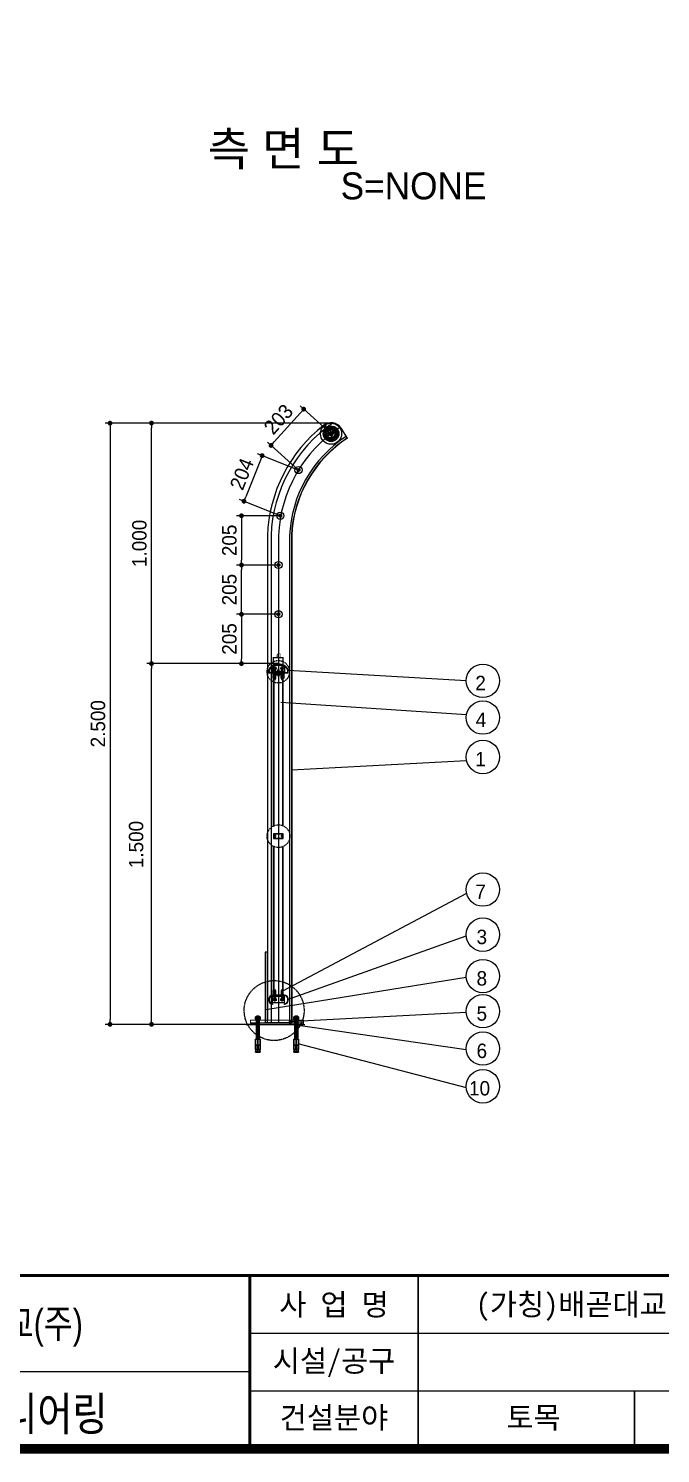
# Model space of a CAD drawing. Header units: millimetres. Extents: x 173610 to 224070, y -281283 to -269403.
# Drawn here: x 209229 to 211858, y -280903 to -274978 of the extents above; entities that cross this region are included whole.
import ezdxf
from ezdxf.enums import TextEntityAlignment as Align
from ezdxf.lldxf.tags import DXFTag

# ---------------------------------------------------------------- set-up
doc = ezdxf.new("R2010")
doc.units = ezdxf.units.MM
doc.linetypes.add('CENTER', pattern=[50.8, 31.75, -6.35, 6.35, -6.35])
doc.linetypes.add('HIDDEN', pattern=[0.375, 0.25, -0.125])
for name, color, linetype in [('7', 7, 'Continuous'), ('A-DIM01', 1, 'Continuous'), ('CENTER', 1, 'CENTER'), ('CS-DIML', 1, 'Continuous'), ('CX-BORD', 3, 'Continuous'), ('CX-BORD-LIN1', 4, 'Continuous'), ('CX-BORD-LIN2', 3, 'Continuous'), ('CX-BORD-TEX1', 7, 'Continuous'), ('CX-BORD-TEX2', 6, 'Continuous'), ('CX-BORD-TEX3', 4, 'Continuous'), ('CZ-TEX1', 6, 'Continuous'), ('DIM', 1, 'Continuous'), ('DIML', 1, 'Continuous'), ('TEXT', 3, 'Continuous'), ('TEXT02', 6, 'Continuous'), ('중심선', 1, 'CENTER')]:
    doc.layers.add(name, color=color, linetype=linetype)
doc.styles.add('HYM', font='')
doc.styles.add('MLTMHTXT', font='Dotum_1.TTF')
doc.styles.add('TB_BTXT', font='H2GTRE_1.TTF')
doc.styles.add('TB_TEXT', font='')
doc.styles.add('TEXT', font='Dotum_1.TTF')
doc.styles.add('돋움', font='Dotum_1.TTF')
doc.styles.get('HYM').set_extended_font_data('HY울릉도B')
doc.styles.get('TB_TEXT').set_extended_font_data('DotumChe')
tags = doc.linetypes.add('HIDDEN2', pattern=[4.7625, 3.175, -1.5875]).pattern_tags.tags
tags[6:7] = [DXFTag(74, 4), DXFTag(75, 0), DXFTag(340, '0'), DXFTag(46, 1.0), DXFTag(50, 0.0), DXFTag(44, 0.0), DXFTag(45, 0.0)]
tags[4:5] = [DXFTag(74, 4), DXFTag(75, 0), DXFTag(340, '0'), DXFTag(46, 1.0), DXFTag(50, 0.0), DXFTag(44, 0.0), DXFTag(45, 0.0)]
doc.dimstyles.new('STANDARD$0', dxfattribs={"dimtxt": 200, "dimasz": 140, "dimexe": 30, "dimexo": 70, "dimgap": 30, "dimtad": 3, "dimdec": 0, "dimdsep": 46, "dimtxsty": 'Standard', "dimcen": 2.5, "dimclrd": 5, "dimclre": 5, "dimadec": 0, "dimazin": 0, "dimtfac": 1, "dimtdec": 0, "dimtmove": 0, "dimatfit": 3, "dimfxl": 1, "dimtolj": 1, "dimtzin": 0, "dimarcsym": 0})
doc.dimstyles.new('사본 일반도면_0100', dxfattribs={"dimtxt": 600, "dimasz": 200, "dimexe": 200, "dimexo": 0, "dimgap": 100, "dimtad": 1, "dimdec": 0, "dimlfac": 0.5, "dimzin": 0, "dimdsep": 46, "dimlunit": 6, "dimtxsty": 'TEXT', "dimblk": 'DOT', "dimcen": 0.09, "dimclrd": 1, "dimclre": 1, "dimclrt": 7, "dimadec": 8, "dimazin": 0, "dimtfac": 1, "dimtdec": 0, "dimtix": 1, "dimtmove": 2, "dimatfit": 3, "dimldrblk": 'DOT', "dimfxl": 200, "dimfrac": 2, "dimtolj": 1, "dimtzin": 0, "dimarcsym": 0})

# ---------------------------------------------------------------- blocks, each defined once
blk = doc.blocks.new('_Dot')
at = {"layer": 'DIML', "color": 140, "linetype": 'Continuous'}
blk.add_line((0, 0), (-1, 0), dxfattribs=at)
at = {"layer": 'DIML', "color": 140, "linetype": 'Continuous', "const_width": 0.5}
blk.add_lwpolyline([(-0.25, 0, 1), (0.25, 0, 1)], format="xyb", close=True, dxfattribs=at)
blk = doc.blocks.new('*D255')
at = {"layer": 'CS-DIML', "color": 140, "lineweight": -2}
for p, q in [((210268.7, -277618.5), (209720.5, -277618.5)), ((209740.5, -279098.5), (209740.5, -277638.5)), ((210181.6, -279118.5), (209720.5, -279118.5))]:
    blk.add_line(p, q, dxfattribs=at)
at = {"layer": 'Defpoints', "color": 0}
for p in [(209740.5, -277618.5), (210268.7, -277618.5), (210181.6, -279118.5)]:
    blk.add_point(p, dxfattribs=at)
at = {"layer": 'CS-DIML', "color": 140, "lineweight": -2, "xscale": 20, "yscale": 20, "zscale": 20}
for p, rotation in [((209740.5, -277618.5), 90), ((209740.5, -279118.5), 270)]:
    blk.add_blockref('_Dot', p, dxfattribs=dict(at, rotation=rotation))
at = {"layer": 'CS-DIML', "color": 140, "insert": (209676.7, -278370.7), "char_height": 60, "attachment_point": 5, "rotation": 90, "style": 'TEXT'}
blk.add_mtext('\\A1;1.500', dxfattribs=at)
blk = doc.blocks.new('SDGDRGDGDRG')
at = {"color": 1}
blk.add_line((40807.8, -34804.1), (40807.8, -34752), dxfattribs=at)
at = {"color": 2}
for points in [[(40790.2, -34755.4), (40794, -34760.7, 0.158384), (40785.5, -34772.4), (40779.3, -34770.4)], [(40790.9, -34778.2, -0.519879), (40815, -34764.3), (40810.5, -34772.1, 0.457763), (40800, -34778.2), (40790.9, -34778.2)], [(40790.9, -34781.2, 0.519879), (40815, -34795.1), (40810.5, -34787.2, -0.457763), (40800, -34781.2), (40790.9, -34781.2)], [(40807.8, -34749.7), (40807.8, -34756.2, -0.158384), (40821.7, -34760.7), (40825.5, -34755.4)], [(40817.6, -34793.6), (40813.1, -34785.7, 0.457763), (40813.1, -34773.6), (40817.6, -34765.8, -0.154754), (40823.8, -34773.9), (40823.8, -34785.4, -0.154754), (40817.6, -34793.6)], [(40836.4, -34788.9), (40830.2, -34786.9, 0.158384), (40830.2, -34772.4), (40836.4, -34770.4)], [(40779.3, -34788.9), (40785.5, -34786.9, 0.158384), (40794, -34798.7), (40790.2, -34803.9)], [(40807.8, -34809.7), (40807.8, -34803.2, 0.158384), (40821.7, -34798.7), (40825.5, -34803.9)]]:
    blk.add_lwpolyline(points, format="xyb", dxfattribs=at)
blk.add_lwpolyline([(40825.8, -34782.7), (40827.6, -34782.7, -13.257907), (40827.6, -34776.7), (40825.8, -34776.7)], format="xyb", close=True, dxfattribs=at)
at = {"color": 4}
blk.add_circle((40807.8, -34779.7), 44, dxfattribs=at)
at = {"color": 2, "linetype": 'HIDDEN2'}
for radius in [32.7, 25.2, 24.9]:
    blk.add_circle((40807.8, -34779.7), radius, dxfattribs=at)
at = {"color": 3}
blk.add_circle((40807.8, -34779.7), 29.5, dxfattribs=at)
at = {"color": 6, "lineweight": 0}
for radius in [24, 21]:
    blk.add_circle((40807.8, -34779.7), radius, dxfattribs=at)
at = {"color": 3, "linetype": 'HIDDEN2'}
blk.add_circle((40807.8, -34779.7), 20.4, dxfattribs=at)
at = {"color": 2}
blk.add_circle((40807.8, -34779.7), 4.5, dxfattribs=at)
at = {"layer": '중심선'}
for p, q in [((40796, -34779.7), (40819.7, -34779.7)), ((40807.8, -34767.9), (40807.8, -34791.5))]:
    blk.add_line(p, q, dxfattribs=at)
blk = doc.blocks.new('asdfasfd')
at = {"color": 2, "lineweight": 30}
for centre, radius, start, end in [((72768.5, -70222.3), 0.946, 351.82877, 188.17123), ((72771.2, -70223.4), 2.04, 28.07249, 151.92751), ((72774, -70222.3), 0.946, 351.82877, 188.17123)]:
    blk.add_arc(centre, radius, start, end, dxfattribs=at)
at = {"layer": '7', "color": 2, "lineweight": 30}
for p, q in [((72767, -70224.2), (72775.5, -70224.2)), ((72767, -70224.2), (72767, -70225)), ((72767, -70225), (72775.5, -70225)), ((72767.6, -70222.4), (72767.6, -70224.2)), ((72768.2, -70226.7), (72774.2, -70225.3)), ((72768.2, -70226.9), (72774.2, -70225.5)), ((72768.2, -70226.7), (72769.2, -70226.1)), ((72768.2, -70226.7), (72768.2, -70226.9)), ((72768.2, -70226.9), (72769.2, -70227.5)), ((72768.2, -70229.5), (72774.2, -70228.1)), ((72768.2, -70229.7), (72774.2, -70228.3)), ((72768.2, -70229.5), (72769.2, -70228.9)), ((72768.2, -70229.5), (72768.2, -70229.7)), ((72768.2, -70229.7), (72769.2, -70230.3)), ((72768.2, -70232.3), (72774.2, -70230.9)), ((72768.2, -70232.5), (72774.2, -70231.1)), ((72768.2, -70232.3), (72769.2, -70231.7)), ((72768.2, -70232.3), (72768.2, -70232.5)), ((72768.2, -70232.5), (72769.2, -70233.1)), ((72768.2, -70235.1), (72774.2, -70233.8)), ((72768.2, -70235.1), (72774.2, -70233.8)), ((72768.2, -70235.3), (72774.2, -70233.9)), ((72768.2, -70235.3), (72774.2, -70233.9)), ((72768.2, -70235.1), (72769.2, -70234.5)), ((72768.2, -70235.1), (72768.2, -70235.3)), ((72768.2, -70235.1), (72768.2, -70235.3)), ((72768.2, -70235.3), (72769.2, -70235.9)), ((72768.2, -70238), (72774.2, -70236.6)), ((72768.2, -70238.1), (72774.2, -70236.8)), ((72768.2, -70238), (72769.2, -70237.4)), ((72768.2, -70238), (72768.2, -70238.1)), ((72768.2, -70238.1), (72769.2, -70238.7)), ((72768.2, -70238.1), (72769.2, -70238.7)), ((72768.2, -70240.8), (72774.2, -70239.4)), ((72768.2, -70240.8), (72774.2, -70239.4)), ((72768.2, -70241), (72774.2, -70239.6)), ((72768.2, -70241), (72774.2, -70239.6)), ((72768.2, -70240.8), (72769.2, -70240.2)), ((72768.2, -70240.8), (72769.2, -70240.2)), ((72768.2, -70240.8), (72768.2, -70241)), ((72768.2, -70240.8), (72768.2, -70241)), ((72768.2, -70241), (72769.2, -70241.5)), ((72768.2, -70243.6), (72774.2, -70242.2)), ((72768.2, -70243.8), (72774.2, -70242.4)), ((72768.2, -70243.6), (72769.2, -70243)), ((72768.2, -70243.6), (72768.2, -70243.8)), ((72768.2, -70243.8), (72769.8, -70244.7)), ((72768.5, -70221.4), (72774, -70221.4)), ((72769.2, -70225), (72769.2, -70226.1)), ((72769.2, -70227.5), (72769.2, -70227.8)), ((72769.2, -70227.5), (72769.2, -70227.8)), ((72769.2, -70227.8), (72769.2, -70228.9)), ((72769.2, -70230.3), (72769.2, -70230.6)), ((72769.2, -70230.3), (72769.2, -70230.6)), ((72769.2, -70230.6), (72769.2, -70231.7)), ((72769.2, -70233.1), (72769.2, -70233.4)), ((72769.2, -70233.1), (72769.2, -70233.4)), ((72769.2, -70233.4), (72769.2, -70234.5)), ((72769.2, -70235.9), (72769.2, -70236.3)), ((72769.2, -70235.9), (72769.2, -70236.3)), ((72769.2, -70236.3), (72769.2, -70237.4)), ((72769.2, -70238.7), (72769.2, -70239.1)), ((72769.2, -70238.7), (72769.2, -70239.1)), ((72769.2, -70238.7), (72769.2, -70239.1)), ((72769.2, -70238.7), (72769.2, -70239.1)), ((72769.2, -70239.1), (72769.2, -70240.2)), ((72769.2, -70239.1), (72769.2, -70240.2)), ((72769.2, -70239.5), (72769.2, -70240.2)), ((72769.2, -70241.5), (72769.2, -70241.9)), ((72769.2, -70241.5), (72769.2, -70241.9)), ((72769.2, -70241.9), (72769.2, -70243)), ((72769.2, -70242.3), (72769.2, -70243)), ((72769.4, -70222.4), (72769.4, -70224.2)), ((72771.2, -70250.5), (72769.8, -70244.7)), ((72771.2, -70250.5), (72773.2, -70243.1)), ((72773, -70222.4), (72773, -70224.2)), ((72774.2, -70225.5), (72773.2, -70226.1)), ((72773.2, -70226.1), (72773.2, -70226.8)), ((72773.2, -70226.8), (72773.2, -70227.5)), ((72774.2, -70228.1), (72773.2, -70227.5)), ((72774.2, -70228.3), (72773.2, -70228.9)), ((72773.2, -70228.9), (72773.2, -70229.6)), ((72773.2, -70229.6), (72773.2, -70230.4)), ((72774.2, -70230.9), (72773.2, -70230.4)), ((72774.2, -70231.1), (72773.2, -70231.7)), ((72773.2, -70231.7), (72773.2, -70232.4)), ((72773.2, -70232.4), (72773.2, -70233.2)), ((72774.2, -70233.8), (72773.2, -70233.2)), ((72774.2, -70233.9), (72773.2, -70234.5)), ((72773.2, -70234.5), (72773.2, -70234.6)), ((72773.2, -70234.5), (72773.2, -70235.3)), ((72773.2, -70235.3), (72773.2, -70236)), ((72774.2, -70236.6), (72773.2, -70236)), ((72774.2, -70236.8), (72773.2, -70237.3)), ((72774.2, -70236.8), (72773.2, -70237.3)), ((72773.2, -70237.3), (72773.2, -70238.1)), ((72773.2, -70237.3), (72773.2, -70237.4)), ((72773.2, -70237.3), (72773.2, -70238.1)), ((72773.2, -70238.1), (72773.2, -70238.8)), ((72773.2, -70238.1), (72773.2, -70238.8)), ((72774.2, -70239.4), (72773.2, -70238.8)), ((72774.2, -70239.4), (72773.2, -70238.8)), ((72774.2, -70239.6), (72773.2, -70240.2)), ((72773.2, -70240.2), (72773.2, -70240.2)), ((72773.2, -70240.2), (72773.2, -70240.9)), ((72773.2, -70240.9), (72773.2, -70241.6)), ((72774.2, -70242.2), (72773.2, -70241.6)), ((72774.2, -70242.4), (72773.2, -70243)), ((72773.2, -70243), (72773.2, -70243.1)), ((72774.2, -70225.3), (72773.6, -70225)), ((72774.2, -70225.3), (72774.2, -70225.5)), ((72774.2, -70228.1), (72774.2, -70228.3)), ((72774.2, -70230.9), (72774.2, -70231.1)), ((72774.2, -70233.8), (72774.2, -70233.9)), ((72774.2, -70233.8), (72774.2, -70233.9)), ((72774.2, -70236.6), (72774.2, -70236.8)), ((72774.2, -70239.4), (72774.2, -70239.6)), ((72774.2, -70239.4), (72774.2, -70239.6)), ((72774.2, -70242.2), (72774.2, -70242.4)), ((72774.9, -70222.4), (72774.9, -70224.2)), ((72775.5, -70224.2), (72775.5, -70225))]:
    blk.add_line(p, q, dxfattribs=at)
at = {"layer": 'TEXT', "color": 1, "linetype": 'CENTER', "lineweight": 30}
for p, q in [((72771.2, -70218.9), (72771.2, -70250.5)), ((72771.2, -70220.2), (72771.2, -70250)), ((72771.2, -70220.2), (72771.2, -70250))]:
    blk.add_line(p, q, dxfattribs=at)
blk = doc.blocks.new('A$C3AAD2297')
at = {"color": 1, "linetype": 'CENTER'}
for p, q in [((0, 6), (10.3, 6)), ((5.2, 11.9), (5.2, 0))]:
    blk.add_line(p, q, dxfattribs=at)
blk.add_lwpolyline([(5.2, 11.9), (0, 8.9), (0, 3), (5.2, 0), (10.3, 3), (10.3, 8.9)], close=True)
blk.add_circle((5.2, 6), 5.16)
at = {"color": 1}
blk.add_circle((5.2, 6), 2.48, dxfattribs=at)
blk.add_arc((5.2, 6), 3, 85, 355)
blk = doc.blocks.new('A$C689B3528')
at = {"color": 6, "linetype": 'ByBlock'}
for p, q in [((15.2, 7), (15.2, 34)), ((15.2, 7), (64.8, 7)), ((64.8, 7), (64.8, 34))]:
    blk.add_line(p, q, dxfattribs=at)
blk.add_lwpolyline([(15.2, 37), (64.8, 37), (64.8, 34), (15.2, 34)], close=True, dxfattribs=at)
at = {"layer": 'DIM', "color": 4, "linetype": 'Continuous', "lineweight": 13}
blk.add_lwpolyline([(15, 37, 0.414214), (3, 25), (3, 15, 0.414214), (15, 3), (16.5, 3), (16.5, 0), (15, 0, -0.414214), (0, 15), (0, 25, -0.414214), (15, 40), (60.5, 40), (60.5, 59, -0.414214), (61.5, 60), (62.5, 60, -0.414214), (63.5, 59), (63.5, 50), (63, 49.5), (63.5, 49), (63.5, 40), (65, 40, -0.414214), (80, 25), (80, 15, -0.414214), (65, 0), (63.5, 0), (63.5, 3), (65, 3, 0.414214), (77, 15), (77, 25, 0.414214), (65, 37)], format="xyb", close=True, dxfattribs=at)
for name, p in [('A$C3AAD2297', (19.8, 14)), ('asdfasfd', (-72747.1, 70265)), ('A$C3AAD2297', (49.8, 14)), ('asdfasfd', (-72715.6, 70265))]:
    blk.add_blockref(name, p)
blk = doc.blocks.new('*D256')
at = {"layer": 'CS-DIML', "color": 140, "lineweight": -2}
for p, q in [((210487.8, -276618.5), (209720.5, -276618.5)), ((209740.5, -277598.5), (209740.5, -276638.5)), ((210268.6, -277618.5), (209720.5, -277618.5))]:
    blk.add_line(p, q, dxfattribs=at)
at = {"layer": 'Defpoints', "color": 0}
for p in [(209740.5, -276618.5), (210487.8, -276618.5), (210268.6, -277618.5)]:
    blk.add_point(p, dxfattribs=at)
at = {"layer": 'CS-DIML', "color": 140, "lineweight": -2, "xscale": 20, "yscale": 20, "zscale": 20}
for p, rotation in [((209740.5, -276618.5), 90), ((209740.5, -277618.5), 270)]:
    blk.add_blockref('_Dot', p, dxfattribs=dict(at, rotation=rotation))
at = {"layer": 'CS-DIML', "color": 140, "insert": (209690.4, -277118.5), "char_height": 60, "attachment_point": 5, "rotation": 90, "style": 'TEXT'}
blk.add_mtext('\\A1;1.000', dxfattribs=at)
blk = doc.blocks.new('*D257')
at = {"layer": 'CS-DIML', "color": 140, "lineweight": -2}
for p, q in [((210488.8, -276618.5), (209548.1, -276618.5)), ((209568.1, -276638.5), (209568.1, -279098.5)), ((210182.6, -279118.5), (209548.1, -279118.5))]:
    blk.add_line(p, q, dxfattribs=at)
at = {"layer": 'Defpoints', "color": 0}
for p in [(210488.8, -276618.5), (209568.1, -279118.5), (210182.6, -279118.5)]:
    blk.add_point(p, dxfattribs=at)
at = {"layer": 'CS-DIML', "color": 140, "lineweight": -2, "xscale": 20, "yscale": 20, "zscale": 20}
for p, rotation in [((209568.1, -276618.5), 90), ((209568.1, -279118.5), 270)]:
    blk.add_blockref('_Dot', p, dxfattribs=dict(at, rotation=rotation))
at = {"layer": 'CS-DIML', "color": 140, "insert": (209518.1, -277868.5), "char_height": 60, "attachment_point": 5, "rotation": 90, "style": 'TEXT'}
blk.add_mtext('\\A1;2.500', dxfattribs=at)
blk = doc.blocks.new('*D258')
at = {"layer": 'CS-DIML', "color": 140, "lineweight": -2}
for p, q in [((210268.6, -277413.5), (210094.6, -277413.5)), ((210114.6, -277433.5), (210114.6, -277598.5)), ((210268.6, -277618.5), (210094.6, -277618.5))]:
    blk.add_line(p, q, dxfattribs=at)
at = {"layer": 'Defpoints', "color": 0}
for p in [(210268.6, -277413.5), (210114.6, -277618.5), (210268.6, -277618.5)]:
    blk.add_point(p, dxfattribs=at)
at = {"layer": 'CS-DIML', "color": 140, "lineweight": -2, "xscale": 20, "yscale": 20, "zscale": 20}
for p, rotation in [((210114.6, -277413.5), 90), ((210114.6, -277618.5), 270)]:
    blk.add_blockref('_Dot', p, dxfattribs=dict(at, rotation=rotation))
at = {"layer": 'CS-DIML', "color": 140, "insert": (210064.6, -277516), "char_height": 60, "attachment_point": 5, "rotation": 90, "style": 'TEXT'}
blk.add_mtext('\\A1;205', dxfattribs=at)
blk = doc.blocks.new('*D259')
at = {"layer": 'CS-DIML', "color": 140, "lineweight": -2}
for p, q in [((210268.6, -277208.5), (210094.6, -277208.5)), ((210114.6, -277393.5), (210114.6, -277228.5)), ((210268.6, -277413.5), (210094.6, -277413.5))]:
    blk.add_line(p, q, dxfattribs=at)
at = {"layer": 'Defpoints', "color": 0}
for p in [(210114.6, -277208.5), (210268.6, -277208.5), (210268.6, -277413.5)]:
    blk.add_point(p, dxfattribs=at)
at = {"layer": 'CS-DIML', "color": 140, "lineweight": -2, "xscale": 20, "yscale": 20, "zscale": 20}
for p, rotation in [((210114.6, -277208.5), 90), ((210114.6, -277413.5), 270)]:
    blk.add_blockref('_Dot', p, dxfattribs=dict(at, rotation=rotation))
at = {"layer": 'CS-DIML', "color": 140, "insert": (210064.6, -277311), "char_height": 60, "attachment_point": 5, "rotation": 90, "style": 'TEXT'}
blk.add_mtext('\\A1;205', dxfattribs=at)
blk = doc.blocks.new('*D260')
at = {"layer": 'CS-DIML', "color": 140, "lineweight": -2}
for p, q in [((210276.3, -277003.5), (210094.6, -277003.5)), ((210114.6, -277023.5), (210114.6, -277188.5)), ((210268.6, -277208.5), (210094.6, -277208.5))]:
    blk.add_line(p, q, dxfattribs=at)
at = {"layer": 'Defpoints', "color": 0}
for p in [(210276.3, -277003.5), (210114.6, -277208.5), (210268.6, -277208.5)]:
    blk.add_point(p, dxfattribs=at)
at = {"layer": 'CS-DIML', "color": 140, "lineweight": -2, "xscale": 20, "yscale": 20, "zscale": 20}
for p, rotation in [((210114.6, -277003.5), 90), ((210114.6, -277208.5), 270)]:
    blk.add_blockref('_Dot', p, dxfattribs=dict(at, rotation=rotation))
at = {"layer": 'CS-DIML', "color": 140, "insert": (210064.6, -277106), "char_height": 60, "attachment_point": 5, "rotation": 90, "style": 'TEXT'}
blk.add_mtext('\\A1;205', dxfattribs=at)
blk = doc.blocks.new('*D261')
at = {"layer": 'CS-DIML', "color": 140, "lineweight": -2}
for p, q in [((210193.2, -276772), (210132.5, -276924.8)), ((210351.8, -276813.5), (210182, -276746.1)), ((210276.3, -277003.5), (210106.6, -276936.1))]:
    blk.add_line(p, q, dxfattribs=at)
at = {"layer": 'Defpoints', "color": 0}
for p in [(210351.8, -276813.5), (210125.2, -276943.4), (210276.3, -277003.5)]:
    blk.add_point(p, dxfattribs=at)
at = {"layer": 'CS-DIML', "color": 140, "lineweight": -2, "xscale": 20, "yscale": 20, "zscale": 20}
for p, rotation in [((210200.6, -276753.4), 68.34421269688276), ((210125.2, -276943.4), 248.3442126968827)]:
    blk.add_blockref('_Dot', p, dxfattribs=dict(at, rotation=rotation))
at = {"layer": 'CS-DIML', "color": 140, "insert": (210116.4, -276830), "char_height": 60, "attachment_point": 5, "rotation": 68.34421, "style": 'TEXT'}
blk.add_mtext('\\A1;204', dxfattribs=at)
blk = doc.blocks.new('*D262')
at = {"layer": 'CS-DIML', "color": 140, "lineweight": -2}
for p, q in [((210251.4, -276696.5), (210360.2, -276575.2)), ((210487.3, -276662.5), (210358.7, -276547)), ((210351.8, -276813.5), (210223.1, -276698))]:
    blk.add_line(p, q, dxfattribs=at)
at = {"layer": 'Defpoints', "color": 0}
for p in [(210373.6, -276560.3), (210487.3, -276662.5), (210351.8, -276813.5)]:
    blk.add_point(p, dxfattribs=at)
at = {"layer": 'CS-DIML', "color": 140, "lineweight": -2, "xscale": 20, "yscale": 20, "zscale": 20}
for p, rotation in [((210373.6, -276560.3), 48.08505317565776), ((210238, -276711.3), 228.0850531756577)]:
    blk.add_blockref('_Dot', p, dxfattribs=dict(at, rotation=rotation))
at = {"layer": 'CS-DIML', "color": 140, "insert": (210268.6, -276602.4), "char_height": 60, "attachment_point": 5, "rotation": 48.08505, "style": 'TEXT'}
blk.add_mtext('\\A1;203', dxfattribs=at)
blk = doc.blocks.new('A$C66795D72')
at = {"color": 5, "lineweight": 0}
for p, q in [((0, 0.5), (0, 26)), ((1.5, 20.8), (0, 20)), ((0, 20), (1.5, 19.3)), ((0, 18.5), (1.5, 19.3)), ((0, 18.5), (1.5, 17.8)), ((0, 17), (1.5, 17.8)), ((0, 17), (1.5, 16.3)), ((0, 15.5), (1.5, 16.3)), ((0, 15.5), (1.5, 14.8)), ((0, 14), (1.5, 14.8)), ((0, 14), (1.5, 13.3)), ((0, 12.5), (1.5, 13.3)), ((0, 12.5), (1.5, 11.8)), ((0, 11), (1.5, 11.8)), ((0, 11), (1.5, 10.3)), ((0, 9.5), (1.5, 10.3)), ((0, 9.5), (1.5, 8.8)), ((0, 8), (1.5, 8.8)), ((0, 8), (1.5, 7.3)), ((0, 6.5), (1.5, 7.3)), ((0, 6.5), (1.5, 5.8)), ((0, 5), (1.5, 5.8)), ((0, 5), (1.5, 4.3)), ((0, 3.5), (1.5, 4.3)), ((0, 3.5), (1.5, 2.8)), ((0, 2), (1.5, 2.8)), ((0, 2), (1.5, 1.3)), ((0, 0.5), (1.5, 1.3)), ((0, 0.5), (1, 0)), ((1, 0), (5, 0)), ((6, 20), (1.5, 20.8)), ((1.5, 19.3), (6, 18.5)), ((1.5, 17.8), (6, 17)), ((1.5, 16.3), (6, 15.5)), ((1.5, 14.8), (6, 14)), ((1.5, 13.3), (6, 12.5)), ((1.5, 11.8), (6, 11)), ((1.5, 10.3), (6, 9.5)), ((1.5, 8.8), (6, 8)), ((1.5, 7.3), (6, 6.5)), ((1.5, 5.8), (6, 5)), ((1.5, 4.3), (6, 3.5)), ((1.5, 2.8), (6, 2)), ((1.5, 1.3), (6, 0.5)), ((4.5, 19.3), (6, 20)), ((6, 18.5), (4.5, 19.3)), ((4.5, 17.8), (6, 18.5)), ((6, 17), (4.5, 17.8)), ((4.5, 16.3), (6, 17)), ((6, 15.5), (4.5, 16.3)), ((4.5, 14.8), (6, 15.5)), ((6, 14), (4.5, 14.8)), ((4.5, 13.3), (6, 14)), ((6, 12.5), (4.5, 13.3)), ((4.5, 11.8), (6, 12.5)), ((6, 11), (4.5, 11.8)), ((4.5, 10.3), (6, 11)), ((6, 9.5), (4.5, 10.3)), ((4.5, 8.8), (6, 9.5)), ((6, 8), (4.5, 8.8)), ((4.5, 7.3), (6, 8)), ((6, 6.5), (4.5, 7.3)), ((4.5, 5.8), (6, 6.5)), ((6, 5), (4.5, 5.8)), ((4.5, 4.3), (6, 5)), ((6, 3.5), (4.5, 4.3)), ((4.5, 2.8), (6, 3.5)), ((6, 2), (4.5, 2.8)), ((4.5, 1.3), (6, 2)), ((6, 0.5), (4.5, 1.3)), ((5, 0), (6, 0.5)), ((6, 0.5), (6, 26))]:
    blk.add_line(p, q, dxfattribs=at)
for points in [[(6, 24.5), (4.5, 25.3), (6, 26), (0, 26), (1.5, 25.3), (6, 24.5), (4.5, 23.8), (6, 23)], [(1.5, 23.8), (0, 24.5), (1.5, 25.3)], [(6, 21.5), (4.5, 22.3), (6, 23), (1.5, 23.8), (0, 23), (1.5, 22.3), (6, 21.5), (4.5, 20.8), (6, 20)], [(1.5, 20.8), (0, 21.5), (1.5, 22.3)]]:
    blk.add_lwpolyline(points, dxfattribs=at)
blk = doc.blocks.new('asdf')
at = {"color": 7}
blk.add_line((11476, 1986.7), (11508.5, 1986.7), dxfattribs=at)
blk = doc.blocks.new('M12X150')
at = {"lineweight": 30}
for p, q in [((2265.3, 7621), (2264.2, 7620.3)), ((2264.2, 7611.2), (2264.2, 7620.3)), ((2264.2, 7611.2), (2273.9, 7611.2)), ((2264.2, 7608.2), (2264.2, 7606.7)), ((2264.2, 7608.2), (2283.7, 7608.2)), ((2265.3, 7621), (2282.5, 7621)), ((2265.7, 7608.2), (2265.7, 7611.2)), ((2267.9, 7623.2), (2268.7, 7624)), ((2267.9, 7621), (2267.9, 7623.2)), ((2273.9, 7623.2), (2267.9, 7623.2)), ((2267.9, 7620.3), (2267.9, 7611.2)), ((2267.9, 7528.6), (2267.9, 7606.7)), ((2268.7, 7621), (2268.7, 7624)), ((2273.9, 7624), (2268.7, 7624)), ((2268.7, 7528.6), (2268.7, 7606.7)), ((2273.1, 7608.2), (2272, 7606.7)), ((2273.9, 7624), (2279.2, 7624)), ((2273.9, 7623.2), (2279.9, 7623.2)), ((2283.7, 7611.2), (2273.9, 7611.2)), ((2275.4, 7608.2), (2274.3, 7606.7)), ((2279.9, 7623.2), (2279.2, 7624)), ((2279.2, 7621), (2279.2, 7624)), ((2279.2, 7528.6), (2279.2, 7606.7)), ((2279.9, 7621), (2279.9, 7623.2)), ((2279.9, 7620.3), (2279.9, 7611.2)), ((2279.9, 7528.6), (2279.9, 7606.7)), ((2282.2, 7608.2), (2282.2, 7611.2)), ((2282.5, 7621), (2283.7, 7620.3)), ((2283.7, 7611.2), (2283.7, 7620.3)), ((2283.7, 7608.2), (2283.7, 7606.7)), ((2264.5, 7528.6), (2283.3, 7528.6)), ((2264.5, 7484.5), (2264.5, 7528.6)), ((2283.3, 7484.5), (2283.3, 7528.6)), ((2265.3, 7481.5), (2264.2, 7475.5)), ((2264.2, 7474), (2264.2, 7475.5)), ((2264.2, 7475.5), (2283.7, 7475.5)), ((2264.2, 7474), (2283.7, 7474)), ((2283.3, 7503.2), (2264.5, 7503.2)), ((2264.5, 7484.5), (2272.8, 7484.5)), ((2265.3, 7481.5), (2265.3, 7484.5)), ((2272.8, 7484.5), (2272.8, 7503.2)), ((2275, 7484.5), (2275, 7503.2)), ((2275, 7484.5), (2283.3, 7484.5)), ((2282.5, 7481.5), (2282.5, 7484.5)), ((2282.5, 7484.5), (2283.3, 7484.5)), ((2282.5, 7481.5), (2283.7, 7475.5)), ((2283.7, 7475.5), (2283.7, 7474))]:
    blk.add_line(p, q, dxfattribs=at)
for centre, radius, start, end in [((2266, 7618), 3.03, 51.78679, 128.21321), ((2273.9, 7593), 28, 77.64322, 102.35678), ((2281.8, 7618), 3.03, 51.78679, 128.21321)]:
    blk.add_arc(centre, radius, start, end, dxfattribs=at)
at = {"layer": 'CENTER', "lineweight": 30, "ltscale": 5}
blk.add_line((2273.9, 7474), (2273.9, 7626.5), dxfattribs=at)
at = {"layer": 'TEXT', "color": 7, "lineweight": 30, "xscale": 0.599999999999909, "yscale": 0.599999999999909, "zscale": 0.599999999999909}
blk.add_blockref('asdf', (-4621.4, 6414.7), dxfattribs=at)
blk = doc.blocks.new('SDGSDRGSDRGD')
at = {"color": 5}
for p, q in [((-39169.5, 4627.8), (-39166.5, 4627.3)), ((-39169.5, 4626.8), (-39166.5, 4626.3)), ((-39169.5, 4625.8), (-39166.5, 4625.3)), ((-39169.5, 4624.8), (-39166.5, 4624.3))]:
    blk.add_line(p, q, dxfattribs=at)
blk.add_lwpolyline([(-39170.5, 4624.3), (-39169.5, 4624.8), (-39170.5, 4625.3), (-39169.5, 4625.8), (-39170.5, 4626.3), (-39169.5, 4626.8), (-39170.5, 4627.3), (-39169.5, 4627.8), (-39170.5, 4628.3), (-39166.5, 4628.3), (-39167.5, 4627.8), (-39166.5, 4627.3), (-39167.5, 4626.8), (-39166.5, 4626.3), (-39167.5, 4625.8), (-39166.5, 4625.3), (-39167.5, 4624.8), (-39166.5, 4624.3)], close=True, dxfattribs=at)
blk = doc.blocks.new('A$C552E7C6E')
at = {"linetype": 'HIDDEN'}
h = blk.add_hatch(dxfattribs=at)
h.set_pattern_fill('ANSI31', color=4)
h.set_pattern_definition([(45, (-502830.86024, 347898.04919), (-0.088388347648, 0.088388347648), [])])
edge = h.paths.add_edge_path()
edge.add_arc((15, 15), 2, 0, 360)
at = {"color": 9, "linetype": 'ByBlock'}
blk.add_circle((15, 15), 15, dxfattribs=at)
at = {"color": 9, "linetype": 'HIDDEN', "ltscale": 0.1}
for radius in [6, 5.5, 3, 2]:
    blk.add_circle((15, 15), radius, dxfattribs=at)
blk.add_blockref('SDGSDRGSDRGD', (39183.5, -4607.8), dxfattribs=at)
at = {"color": 0, "linetype": 'HIDDEN', "lineweight": 0, "xscale": -1, "rotation": 180}
blk.add_blockref('SDGSDRGSDRGD', (39183.5, 4637.8), dxfattribs=at)
blk = doc.blocks.new('*D246')
at = {"color": 1, "linetype": 'ByBlock', "lineweight": -2}
for p, q in [((210248.6, -277663), (210248.6, -277592.3)), ((210249.4, -277592.8), (210287.9, -277592.8)), ((210288.6, -277663), (210288.6, -277592.3))]:
    blk.add_line(p, q, dxfattribs=at)
at = {"color": 1}
for points in [[(210249.4, -277592.6), (210249.4, -277592.9), (210248.6, -277592.8)], [(210287.9, -277592.6), (210287.9, -277592.9), (210288.6, -277592.8)]]:
    blk.add_solid(points, dxfattribs=at)
at = {"layer": 'Defpoints', "color": 0}
for p in [(210288.6, -277592.8), (210248.6, -277663.5), (210288.6, -277663.5)]:
    blk.add_point(p, dxfattribs=at)
at = {"color": 7, "insert": (210268.6, -277584.7), "char_height": 15, "attachment_point": 5, "style": '돋움'}
blk.add_mtext('\\A1;40', dxfattribs=at)
blk = doc.blocks.new('CXBLKA1')
at = {"layer": 'CX-BORD-LIN1', "const_width": 2}
blk.add_lwpolyline([(821, 20), (25, 20), (25, 574), (821, 574)], close=True, dxfattribs=at)
at = {"layer": 'CX-BORD-LIN1', "const_width": 0.6}
for points in [[(821, 56), (25, 56)], [(145, 20), (145, 56)]]:
    blk.add_lwpolyline(points, dxfattribs=at)
at = {"layer": 'CX-BORD-LIN2', "const_width": 0.3}
for points in [[(180, 20), (180, 56)], [(305, 44), (145, 44)], [(145, 36), (25, 36)], [(305, 32), (145, 32)], [(225, 20), (225, 32)]]:
    blk.add_lwpolyline(points, dxfattribs=at)
at = {"layer": 'CX-BORD-TEX1', "color": 152, "style": 'HYM', "width": 0.83}
blk.add_text('현대엔지니어링', height=7, dxfattribs=at).set_placement((64.35, 23.77))
at = {"layer": 'CX-BORD-TEX1', "style": 'TB_BTXT'}
blk.add_attdef('UD_TITLE', text='', height=10, dxfattribs=at).set_placement((423, 553), align=Align.MIDDLE_CENTER)
at = {"layer": 'CX-BORD-TEX1', "style": 'MLTMHTXT', "width": 0.8, "flags": 4}
blk.add_attdef('EI_NAME', (69.69, 43.65), '', height=6, dxfattribs=at)
at = {"layer": 'CX-BORD-TEX1', "style": 'TB_BTXT', "flags": 4}
blk.add_attdef('CI_NAME', text='', height=5, dxfattribs=at).set_placement((85, 28), align=Align.MIDDLE_CENTER)
at = {"layer": 'CX-BORD-TEX2', "style": 'TB_BTXT'}
blk.add_attdef('PI_CNAME', text='', height=5, dxfattribs=at).set_placement((40, 552), align=Align.BOTTOM_LEFT)
blk.add_attdef('UD_SUBTITLE', text='', height=7, dxfattribs=at).set_placement((423, 538), align=Align.MIDDLE_CENTER)
at = {"layer": 'CX-BORD-TEX3', "style": 'TB_TEXT'}
for s, p in [('사 업 명', (162.5, 50)), ('시설/공구', (162.5, 38)), ('건설분야', (162.5, 26.5))]:
    blk.add_text(s, height=4.5, dxfattribs=at).set_placement(p, align=Align.MIDDLE)
at = {"layer": 'CX-BORD-TEX3', "style": 'TB_BTXT'}
blk.add_attdef('UD_CDNAME', text='', height=4, dxfattribs=at).set_placement((42, 544), align=Align.BOTTOM_LEFT)
at = {"layer": 'CX-BORD-TEX3', "style": 'TB_TEXT'}
for tag, height, p in [('DC_RNUM4', 3, (320, 52)), ('DC_RDATE4', 3.5, (353, 52.5)), ('DC_RAPP4', 3.5, (510, 52.5)), ('DC_RCHK4', 3.5, (550, 52.5)), ('DC_RDGN4', 3.5, (590, 52.5)), ('PI_TITLE', 4.5, (243, 50)), ('UD_CDIST', 4.5, (676, 50)), ('DC_RNUM3', 3, (320, 45)), ('DC_RDATE3', 3.5, (353, 45.4)), ('DC_RAPP3', 3.5, (510, 45.4)), ('DC_RCHK3', 3.5, (550, 45.4)), ('DC_RDGN3', 3.5, (590, 45.4)), ('FI_NAME', 4.5, (781, 44.87)), ('PI_CDNAME', 4.5, (243, 38)), ('DC_RNUM2', 3, (320, 38)), ('DC_RDATE2', 3.5, (353, 38.5)), ('DC_RAPP2', 3.5, (510, 38.5)), ('DC_RCHK2', 3.5, (550, 38.5)), ('DC_RDGN2', 3.5, (590, 38.5)), ('DA_HSCALE', 4.5, (658.5, 38)), ('DA_VSCALE', 4.5, (693, 38)), ('DI_TITLE', 4.5, (781, 37.87)), ('DC_RDATE1', 3.5, (353, 31.5)), ('DC_RAPP1', 3.5, (510, 31.5)), ('DC_RCHK1', 3.5, (550, 31.5)), ('DC_RDGN1', 3.5, (590, 31.5)), ('DI_SUBTITLE', 3.5, (781, 30.87)), ('DC_RNUM1', 3, (320, 31)), ('PA_CCLASS', 4.5, (204, 26.5)), ('PI_STAGE', 4.5, (283, 26.5)), ('DI_DRWNO', 4.5, (676, 26.5))]:
    blk.add_attdef(tag, text='', height=height, dxfattribs=at).set_placement(p, align=Align.MIDDLE_CENTER)
for tag, p in [('DC_RDES4', (377, 52.5)), ('DC_RDES3', (377, 45.4)), ('DC_RDES2', (377, 38.5)), ('DC_RDES1', (377, 31.5))]:
    blk.add_attdef(tag, text='', height=3.5, dxfattribs=at).set_placement(p, align=Align.MIDDLE_LEFT)
at = {"layer": 'CX-BORD-TEX3', "style": 'TB_TEXT', "flags": 1}
for tag, p in [('PI_ID', (24, 16)), ('PI_CCODE', (31, 16)), ('PA_DSDATE', (47, 16)), ('PA_DEDATE', (64, 16)), ('PA_CSDATE', (81, 16)), ('PA_CEDATE', (98, 16)), ('PA_CFDATE', (114, 16)), ('EI_ENAME', (132, 16)), ('EI_DEPT', (146, 16)), ('EI_PERSON', (158, 16)), ('EI_EMAIL', (174, 16)), ('CI_CATEG', (189, 16)), ('CI_ROLE', (204, 16)), ('CI_ONAME', (216, 16)), ('CI_ADDR', (232, 16)), ('CI_TEL', (246, 16)), ('CI_FAX', (257, 16)), ('CI_HPADDR', (270, 16)), ('CI_CODE', (287, 16)), ('CI_DEPT', (300, 16)), ('CI_PERSON', (312, 16)), ('CI_EMAIL', (329, 16)), ('CI_PROLE', (342, 16)), ('DI_MANCODE', (357, 16)), ('DI_CATEG', (377, 16)), ('DI_LDATE', (392, 16)), ('DI_PCLASS', (407, 16)), ('DI_MMCLASS', (424, 16)), ('DI_MSCLASS', (443, 16)), ('DI_ECLASS', (462, 16)), ('DI_FNAME', (478, 16)), ('DC_ONAME', (493, 16)), ('DC_NNAME', (510, 16)), ('FI_CODE', (529, 16)), ('FI_CLASS', (545, 16)), ('FI_ICODE1', (563, 16)), ('FI_ICODE2', (581, 16)), ('------------', (597, 16))]:
    blk.add_attdef(tag, p, '', height=2, dxfattribs=at)

msp = doc.modelspace()

# ---------------------------------------------------------------- linework, layer by layer
for p, q in [((210248.6124, -277664.4598), (210248.6124, -277662.4598)), ((210248.6124, -277662.4598), (210288.6124, -277662.4598)), ((210288.6124, -277664.4598), (210288.6124, -277662.4598)), ((210133.6124, -279118.46), (210378.6124, -279118.46)), ((210178.6124, -279118.46), (210378.6124, -279118.46)), ((210222.6124, -279110.46), (210323.6124, -279110.46)), ((210314.6124, -279101.46), (210323.6124, -279101.46))]:
    msp.add_line(p, q)
at = {"color": 5}
for p, q in [((210288.6124, -277664.4598), (210248.6124, -277664.4598)), ((210248.6124, -278293.1147), (210248.6124, -277664.4598)), ((210288.6124, -278293.1147), (210288.6124, -277664.4598)), ((210248.6124, -278995.96), (210248.6124, -278378.9548)), ((210288.6124, -278995.96), (210288.6124, -278378.9548)), ((210249.6124, -278995.96), (210289.6124, -278995.96))]:
    msp.add_line(p, q, dxfattribs=at)
at = {"color": 5, "linetype": 'HIDDEN', "ltscale": 10}
for p, q in [((210250.1124, -278292.4471), (210250.1124, -277664.4598)), ((210287.1124, -278292.4471), (210287.1124, -277664.4598)), ((210250.1124, -278995.96), (210250.1124, -278379.6224)), ((210287.1124, -278995.96), (210287.1124, -278379.6224))]:
    msp.add_line(p, q, dxfattribs=at)
for points in [[(210556.1564, -276680.4957), (210529.6231, -276639.5734, 0.440552742), (210456.8437, -276627.4084, 0.22037203), (210222.6124, -277085.4969), (210222.6124, -279101.46)], [(210495.7528, -276617.4328, 0.236462181), (210237.6124, -277085.7901), (210237.6124, -279110.46)], [(210551.2601, -276672.9442, 0.242971001), (210314.6124, -277087.3572), (210314.6124, -279110.46)], [(210555.6124, -276679.6567, 0.242883527), (210322.6124, -277087.5265), (210322.6124, -279110.46)], [(210556.1564, -276680.4957, 0.242872526), (210323.6124, -277087.5478), (210323.6124, -279110.46)]]:
    msp.add_lwpolyline(points, format="xyb")
at = {"color": 1, "linetype": 'ByBlock'}
msp.add_lwpolyline([(210525.337, -276635.4729, 0.243177381), (210268.6124, -277086.4283), (210268.6124, -279110.46)], format="xyb", dxfattribs=at)
at = {"color": 3, "linetype": 'ByBlock'}
msp.add_lwpolyline([(210243.8257, -277652.4598), (210243.8257, -277634.4598), (210252.8257, -277625.4598), (210284.3991, -277625.4598), (210293.3991, -277634.4598), (210293.3991, -277652.4598)], dxfattribs=at)
msp.add_lwpolyline([(210243.8257, -277655.4598), (210293.3991, -277655.4598), (210293.3991, -277652.4598), (210243.8257, -277652.4598)], close=True, dxfattribs=at)
at = {"color": 1}
msp.add_lwpolyline([(210152.6124, -279118.46), (210372.6124, -279118.46), (210372.6124, -279113.46), (210152.6124, -279113.46)], close=True, dxfattribs=at)
at = {"color": 1, "linetype": 'HIDDEN', "ltscale": 20}
for centre, radius in [((210267.8037, -277652.4367), 46.7757), ((210268.6124, -278336.0348), 47.3512)]:
    msp.add_circle(centre, radius, dxfattribs=at)
at = {"color": 1, "linetype": 'HIDDEN', "ltscale": 3}
msp.add_circle((210250.6012, -279061.0655), 124.5724, dxfattribs=at)
at = {"layer": '7', "color": 2, "linetype": 'ByBlock'}
for points in [[(210288.1124, -278346.0348, 0.414213562), (210288.6124, -278345.5348), (210288.6124, -278326.5348, 0.414213562), (210288.1124, -278326.0348), (210249.1124, -278326.0348, 0.414213562), (210248.6124, -278326.5348), (210248.6124, -278345.5348, 0.414213562), (210249.1124, -278346.0348)], [(210280.998, -278333.438, -0.427867123), (210287.1124, -278332.7944), (210287.1124, -278327.5348), (210250.1124, -278327.5348), (210250.1124, -278332.7944, -0.427867123), (210256.2268, -278333.438, -0.453947696), (210256.081, -278334.1765), (210255.6435, -278334.4291, -0.369663813), (210255.0041, -278334.3097, 2.835713274), (210255.0041, -278337.7598, -0.369663813), (210255.6435, -278337.6404), (210256.081, -278337.893, -0.453947696), (210256.2268, -278338.6315, -0.427867123), (210250.1124, -278339.2751), (210250.1124, -278344.5348), (210287.1124, -278344.5348), (210287.1124, -278339.2751, -0.427867123), (210280.998, -278338.6315, -0.453947696), (210281.1438, -278337.893), (210281.5813, -278337.6404, -0.369663813), (210282.2207, -278337.7598, 2.835713274), (210282.2207, -278334.3097, -0.369663813), (210281.5813, -278334.4291), (210281.1438, -278334.1765, -0.453947696)]]:
    msp.add_lwpolyline(points, format="xyb", close=True, dxfattribs=at)
at = {"layer": 'A-DIM01', "color": 3, "ltscale": 0.1}
msp.add_lwpolyline([(210212.6124, -278818.46), (210212.6124, -279110.46), (210222.6124, -279110.46), (210222.6124, -278818.46)], close=True, dxfattribs=at)
at = {"layer": 'CS-DIML'}
for p, q in [((211049.3882, -277690.0325), (210308.6124, -277647.2244)), ((211050.3167, -277831.6083), (210279.0604, -277780.5111)), ((211051.3505, -278023.0742), (210322.6124, -278061.482)), ((211051.3505, -278574.5433), (210285.5926, -278980.2576)), ((210306.8657, -279014.8875), (211049.5179, -278749.7855)), ((210215.3938, -279056.1913), (211049.5179, -278922.1739)), ((210311.5209, -279106.6251), (211049.5179, -279068.1688)), ((210312.6733, -279116.392), (211049.5179, -279223.4237)), ((210349.5534, -279197.8688), (211049.5179, -279380.5491))]:
    msp.add_line(p, q, dxfattribs=at)
for centre in [(211118.9687, -277690.0325), (211118.9687, -277842.9373), (211118.9687, -278006.6661), (211118.9687, -278558.1352), (211118.9687, -278745.5395), (211118.9687, -278917.9279), (211118.9687, -279063.9228), (211118.9687, -279219.1776), (211118.9687, -279376.3031)]:
    msp.add_circle(centre, 69.5805, dxfattribs=at)
at = {"layer": 'CX-BORD-LIN1', "color": 0, "lineweight": 0}
msp.add_lwpolyline([(210152.6124, -279101.46), (210372.6124, -279101.46), (210372.6124, -279113.46), (210152.6124, -279113.46)], close=True, dxfattribs=at)
at = {"layer": 'DIM', "color": 6, "linetype": 'Continuous', "lineweight": 13}
for points in [[(210308.6124, -277643.4598), (210308.6124, -277657.4598, -0.414213562), (210307.6124, -277658.4598), (210292.1124, -277658.4598), (210292.1124, -277667.4598), (210291.6124, -277667.9598), (210292.1124, -277668.4598), (210292.1124, -277677.4598, -0.414213562), (210291.1124, -277678.4598), (210290.1124, -277678.4598, -0.414213562), (210289.1124, -277677.4598), (210289.1124, -277658.4598), (210248.1124, -277658.4598), (210248.1124, -277677.4598, -0.414213562), (210247.1124, -277678.4598), (210246.1124, -277678.4598, -0.414213562), (210245.1124, -277677.4598), (210245.1124, -277668.4598), (210245.6124, -277667.9598), (210245.1124, -277667.4598), (210245.1124, -277658.4598), (210229.6124, -277658.4598, -0.414213562), (210228.6124, -277657.4598), (210228.6124, -277643.692, -0.11522446), (210228.7158, -277643.249, -0.623167099)], [(210231.6124, -277643.4598), (210231.6124, -277654.4598, 0.414213562), (210232.6124, -277655.4598), (210304.6124, -277655.4598, 0.414213562), (210305.6124, -277654.4598), (210305.6124, -277643.4598, 0.594594595)]]:
    msp.add_lwpolyline(points, format="xyb", close=True, dxfattribs=at)

# ---------------------------------------------------------------- block references
for name, p, rotation in [('SDGDRGDGDRG', (183322.2436, -322889.7702), 99.99999999879641), ('asdfasfd', (283024.8371, -347883.4126), 180), ('asdfasfd', (283054.8371, -349223.9128), 180)]:
    msp.add_blockref(name, p, dxfattribs=dict(rotation=rotation))
at = {"color": 4, "rotation": 36.40322583189614}
msp.add_blockref('A$C66795D72', (210471.7896, -276649.1495), dxfattribs=at)
at = {"color": 4}
for p in [(210336.7737, -276828.4602), (210261.3333, -277018.4602), (210253.6126, -277223.4602), (210253.6126, -277428.4602)]:
    msp.add_blockref('A$C552E7C6E', p, dxfattribs=at)
for name, p in [('A$C3AAD2297', (210248.4476, -277644.4239)), ('A$C3AAD2297', (210278.4476, -277644.4239)), ('asdfasfd', (137512.1377, -207437.507)), ('M12X150', (208068.6902, -286708.2085))]:
    msp.add_blockref(name, p)
at = {"xscale": -1}
for name, p in [('asdfasfd', (283025.0871, -207437.507)), ('A$C689B3528', (210308.6126, -279035.9601)), ('M12X150', (212456.5346, -286708.2084))]:
    msp.add_blockref(name, p, dxfattribs=at)
at = {"xscale": -1, "rotation": 180}
for p in [(137497.3877, -347889.4126), (137512.3877, -347883.4126), (137482.3877, -349223.9128)]:
    msp.add_blockref('asdfasfd', p, dxfattribs=at)
at = {"layer": 'CX-BORD'}
ref = msp.add_blockref('CXBLKA1', (207249.6593, -281283.0251), dxfattribs=dict(at, xscale=20, yscale=20, zscale=20))
ref.add_attrib('PI_TITLE', '(가칭)배곧대교 민간투자사업 건설공사', dxfattribs={"layer": 'CX-BORD-TEX3', "height": 90, "style": 'TB_TEXT'}).set_placement((212109.6593, -280283.0251), align=Align.MIDDLE_CENTER)
ref.add_attrib('PA_CCLASS', '토목', dxfattribs={"layer": 'CX-BORD-TEX3', "height": 90, "style": 'TB_TEXT'}).set_placement((211329.6593, -280753.0251), align=Align.MIDDLE_CENTER)
ref.add_attrib('EI_NAME', '(가칭)배곧대교(주)', dxfattribs={"layer": 'CX-BORD-TEX1', "height": 120, "style": 'MLTMHTXT', "width": 0.8}).set_placement((208949.6593, -280363.0251), align=Align.MIDDLE_CENTER)

# ---------------------------------------------------------------- texts
at = {"layer": 'CZ-TEX1', "style": 'TB_BTXT'}
msp.add_text('측 면 도', height=140, dxfattribs=at).set_placement((209974.3753, -275548.2393))
msp.add_text('S=NONE', height=112, dxfattribs=at).set_placement((210830.3519, -275688.0497), align=Align.CENTER)
at = {"layer": 'TEXT02', "color": 7, "style": '돋움'}
for s, p in [('2', (211087.3068, -277729.0947)), ('4', (211089.0779, -277881.9996)), ('1', (211087.3068, -278045.7284)), ('7', (211087.3068, -278597.1975)), ('3', (211092.5971, -278784.9566)), ('8', (211092.5971, -278957.345)), ('5', (211092.5971, -279103.3399)), ('6', (211092.5971, -279258.5947)), ('10', (211061.4306, -279414.2716))]:
    msp.add_text(s, height=60, dxfattribs=at).set_placement(p)

# ---------------------------------------------------------------- dimensions: what is measured, and where the dimension line sits
at = {"color": 3}
dim = msp.add_linear_dim(base=(210288.6124, -277592.7573), p1=(210248.6124, -277663.4598), p2=(210288.6124, -277663.4598), dimstyle='STANDARD$0', override={"dimscale": 0.5, "dimtxt": 30, "dimasz": 1.5, "dimexe": 1, "dimexo": 1, "dimgap": 1, "dimdec": 2, "dimlfac": -1, "dimrnd": 0.001, "dimtxsty": '돋움', "dimclrd": 1, "dimclre": 1, "dimclrt": 7, "dimadec": 4, "dimazin": 2, "dimtdec": 2, "dimfxl": 13, "dimarcsym": 1}, dxfattribs=at)
dim.commit()
dim.dimension.update_dxf_attribs({"geometry": '*D246', "text_midpoint": (210268.6124, -277584.7471)})
at = {"layer": 'CS-DIML'}
for p2, distance, picture, middle in [((210487.3292, -276662.46), 152.8651, '*D262', (210268.5616, -276602.4135)), ((210276.3331, -277003.46), -162.6609, '*D261', (210116.3647, -276829.9668))]:
    dim = msp.add_aligned_dim(p1=(210351.7735, -276813.46), p2=p2, distance=distance, dimstyle='사본 일반도면_0100', override={"dimscale": 0.1, "dimgap": 200, "dimlfac": 1, "dimclrd": 140, "dimclre": 140, "dimclrt": 140}, dxfattribs=at)
    dim.commit()
    dim.dimension.update_dxf_attribs({"geometry": picture, "text_midpoint": middle})
for base, p1, p2, override, picture, middle in [((209568.1163, -279118.46), (210488.7623, -276618.46), (210182.6124, -279118.46), {"dimscale": 0.1, "dimgap": 200, "dimdec": 3, "dimlfac": 0.001, "dimclrd": 140, "dimclre": 140, "dimclrt": 140}, '*D257', (209518.0756, -277868.46)), ((209740.4723, -276618.46), (210268.6124, -277618.46), (210487.7623, -276618.46), {"dimscale": 0.1, "dimgap": 200, "dimdec": 3, "dimlfac": 0.001, "dimclrd": 140, "dimclre": 140, "dimclrt": 140}, '*D256', (209690.4316, -277118.46)), ((210114.6496, -277208.46), (210276.3331, -277003.46), (210268.6124, -277208.46), {"dimscale": 0.1, "dimgap": 200, "dimlfac": 1, "dimclrd": 140, "dimclre": 140, "dimclrt": 140}, '*D260', (210064.6089, -277105.96)), ((210114.6496, -277208.46), (210268.6124, -277413.46), (210268.6124, -277208.46), {"dimscale": 0.1, "dimgap": 200, "dimlfac": 1, "dimclrd": 140, "dimclre": 140, "dimclrt": 140}, '*D259', (210064.6089, -277310.96)), ((210114.6496, -277618.4598), (210268.6124, -277413.46), (210268.6124, -277618.4598), {"dimscale": 0.1, "dimgap": 200, "dimlfac": 1, "dimclrd": 140, "dimclre": 140, "dimclrt": 140}, '*D258', (210064.6089, -277515.9599))]:
    dim = msp.add_linear_dim(base=base, p1=p1, p2=p2, angle=90, dimstyle='사본 일반도면_0100', override=override, dxfattribs=at)
    dim.commit()
    dim.dimension.update_dxf_attribs({"geometry": picture, "text_midpoint": middle})
dim = msp.add_linear_dim(base=(209740.4723, -277618.46), p1=(210181.6124, -279118.46), p2=(210268.7298, -277618.46), angle=90, dimstyle='사본 일반도면_0100', override={"dimscale": 0.1, "dimgap": 200, "dimdec": 3, "dimlfac": 0.001, "dimclrd": 140, "dimclre": 140, "dimclrt": 140}, dxfattribs=at)
dim.commit()
dim.dimension.update_dxf_attribs({"geometry": '*D255', "text_midpoint": (209676.7188, -278370.7188), "dimtype": 160})

doc.saveas('drawing.dxf')
